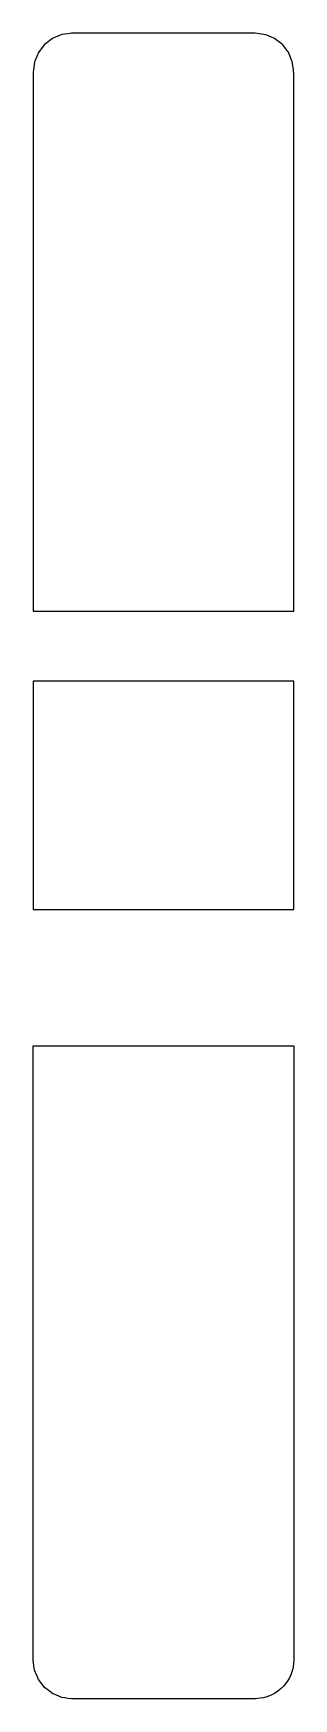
# Model space of a CAD drawing. Header units: metres. Extents: x 2.4 to 16, y -16 to 71.
import ezdxf

# ---------------------------------------------------------------- set-up
doc = ezdxf.new("R2010")
doc.units = ezdxf.units.M

msp = doc.modelspace()

# ---------------------------------------------------------------- linework, layer by layer
for p, q in [((3.4, 70.732), (3.042, 70.458)), ((3.466, 70.759), (3.4, 70.732)), ((3.882, 70.932), (3.466, 70.759)), ((4.329, 70.991), (3.882, 70.932)), ((4.4, 71), (4.329, 70.991)), ((12.411, 71), (4.4, 71)), ((13.068, 71), (12.411, 71)), ((13.938, 71), (13.068, 71)), ((13.949, 71), (13.938, 71)), ((13.959, 71), (13.949, 71)), ((13.967, 71), (13.959, 71)), ((13.974, 71), (13.967, 71)), ((13.981, 71), (13.974, 71)), ((13.988, 71), (13.981, 71)), ((13.994, 71), (13.988, 71)), ((14.088, 70.993), (13.994, 71)), ((14.443, 70.946), (14.088, 70.993)), ((14.531, 70.927), (14.443, 70.946)), ((14.593, 70.902), (14.531, 70.927)), ((14.963, 70.749), (14.593, 70.902)), ((15.02, 70.716), (14.963, 70.749)), ((15.348, 70.465), (15.02, 70.716)), ((2.668, 70), (2.496, 69.584)), ((2.711, 70.057), (2.668, 70)), ((2.986, 70.414), (2.711, 70.057)), ((3.042, 70.458), (2.986, 70.414)), ((15.398, 70.425), (15.348, 70.465)), ((15.432, 70.39), (15.398, 70.425)), ((15.693, 70.049), (15.432, 70.39)), ((15.721, 70.01), (15.693, 70.049)), ((15.742, 69.971), (15.721, 70.01)), ((15.909, 69.567), (15.742, 69.971)), ((2.409, 69.071), (2.4, 69)), ((2.4, 69), (2.4, 68.326)), ((2.468, 69.518), (2.409, 69.071)), ((2.496, 69.584), (2.468, 69.518)), ((15.924, 69.527), (15.909, 69.567)), ((15.982, 69.091), (15.924, 69.527)), ((15.992, 69.025), (15.982, 69.091)), ((15.999, 68.892), (15.992, 69.025)), ((16, 68.884), (15.999, 68.892)), ((16, 68.876), (16, 68.884)), ((16, 68.836), (16, 68.876)), ((16, 68.676), (16, 68.836)), ((2.4, 68.326), (2.4, 68.268)), ((2.4, 68.268), (2.4, 68.204)), ((2.4, 68.204), (2.4, 68.138)), ((2.4, 68.138), (2.4, 64.318)), ((16, 50.057), (16, 68.676)), ((2.4, 64.318), (2.4, 51.644)), ((2.4, 51.644), (2.4, 50.057)), ((2.4, 50.057), (2.4, 46.977)), ((16, 46.977), (16, 50.057)), ((2.4, 46.977), (2.4, 45.824)), ((16, 45.824), (16, 46.977)), ((2.4, 45.824), (2.4, 43.042)), ((16, 40.817), (16, 45.824)), ((2.4, 43.042), (2.4, 40.817)), ((2.4, 40.817), (8.138, 40.817)), ((8.138, 40.817), (16, 40.817)), ((16, 40.817), (16, 40.817)), ((10.262, 37.163), (2.4, 37.163)), ((2.4, 37.163), (2.4, 34.433)), ((16, 37.163), (10.262, 37.163)), ((16, 32.157), (16, 37.163)), ((2.4, 34.433), (2.4, 32.157)), ((2.4, 32.157), (2.4, 30.003)), ((16, 26.771), (16, 32.157)), ((2.4, 30.003), (2.4, 26.771)), ((2.4, 26.771), (2.4, 25.914)), ((16, 25.229), (16, 26.771)), ((2.4, 25.914), (2.4, 25.229)), ((2.4, 25.229), (13.578, 25.229)), ((13.578, 25.229), (16, 25.229)), ((16, 25.229), (16, 25.229)), ((2.4, 17.27), (2.4, 18.111)), ((2.4, 18.111), (4.822, 18.111)), ((4.822, 18.111), (16, 18.111)), ((16, 18.111), (16, 16.569)), ((2.4, 16.569), (2.4, 17.27)), ((2.4, 13.029), (2.4, 16.569)), ((16, 16.569), (16, 13.029)), ((16, 16.569), (16, 16.569)), ((2.4, 11.259), (2.4, 13.029)), ((16, 13.029), (16, 9.928)), ((2.4, 8.689), (2.4, 11.259)), ((16, 9.928), (16, 7.328)), ((2.4, 6.467), (2.4, 8.689)), ((16, 7.328), (16, -4.972)), ((2.4, 6.353), (2.4, 6.467)), ((2.4, 1.833), (2.4, 6.353)), ((2.4, 1.561), (2.4, 1.833)), ((2.4, 1.31), (2.4, 1.561)), ((2.4, 1.102), (2.4, 1.31)), ((2.4, -7.609), (2.4, 1.102)), ((16, -4.972), (16, -10.257)), ((2.4, -7.981), (2.4, -7.609)), ((2.4, -8.206), (2.4, -7.981)), ((2.4, -13.979), (2.4, -8.206)), ((16, -10.257), (16, -10.56)), ((16, -10.56), (16, -10.891)), ((16, -10.891), (16, -11.223)), ((16, -11.223), (16, -11.344)), ((16, -11.344), (16, -11.459)), ((16, -11.459), (16, -11.774)), ((16, -11.774), (16, -11.885)), ((16, -11.885), (16, -12.164)), ((16, -12.164), (16, -12.392)), ((16, -12.392), (16, -14)), ((2.4, -14), (2.4, -13.979)), ((2.408, -14.123), (2.4, -14)), ((2.453, -14.404), (2.408, -14.123)), ((2.468, -14.518), (2.453, -14.404)), ((2.58, -14.788), (2.468, -14.518)), ((2.668, -15), (2.58, -14.788)), ((15.845, -14.747), (15.766, -14.937)), ((15.939, -14.487), (15.845, -14.747)), ((15.966, -14.342), (15.939, -14.487)), ((15.977, -14.283), (15.966, -14.342)), ((15.988, -14.197), (15.977, -14.283)), ((16, -14), (15.988, -14.197)), ((2.846, -15.232), (2.668, -15)), ((2.986, -15.414), (2.846, -15.232)), ((3.168, -15.554), (2.986, -15.414)), ((3.401, -15.733), (3.168, -15.554)), ((15.171, -15.611), (14.998, -15.733)), ((15.349, -15.474), (15.171, -15.611)), ((15.502, -15.316), (15.349, -15.474)), ((15.633, -15.146), (15.502, -15.316)), ((15.766, -14.937), (15.633, -15.146)), ((3.613, -15.82), (3.401, -15.733)), ((3.882, -15.932), (3.613, -15.82)), ((4.045, -15.953), (3.882, -15.932)), ((4.229, -15.983), (4.045, -15.953)), ((4.4, -16), (4.229, -15.983)), ((11.593, -16), (4.4, -16)), ((14, -16), (11.593, -16)), ((14.252, -15.979), (14, -16)), ((14.422, -15.952), (14.252, -15.979)), ((14.599, -15.907), (14.422, -15.952)), ((14.823, -15.814), (14.599, -15.907)), ((14.998, -15.733), (14.823, -15.814))]:
    msp.add_line(p, q)

doc.saveas('drawing.dxf')
